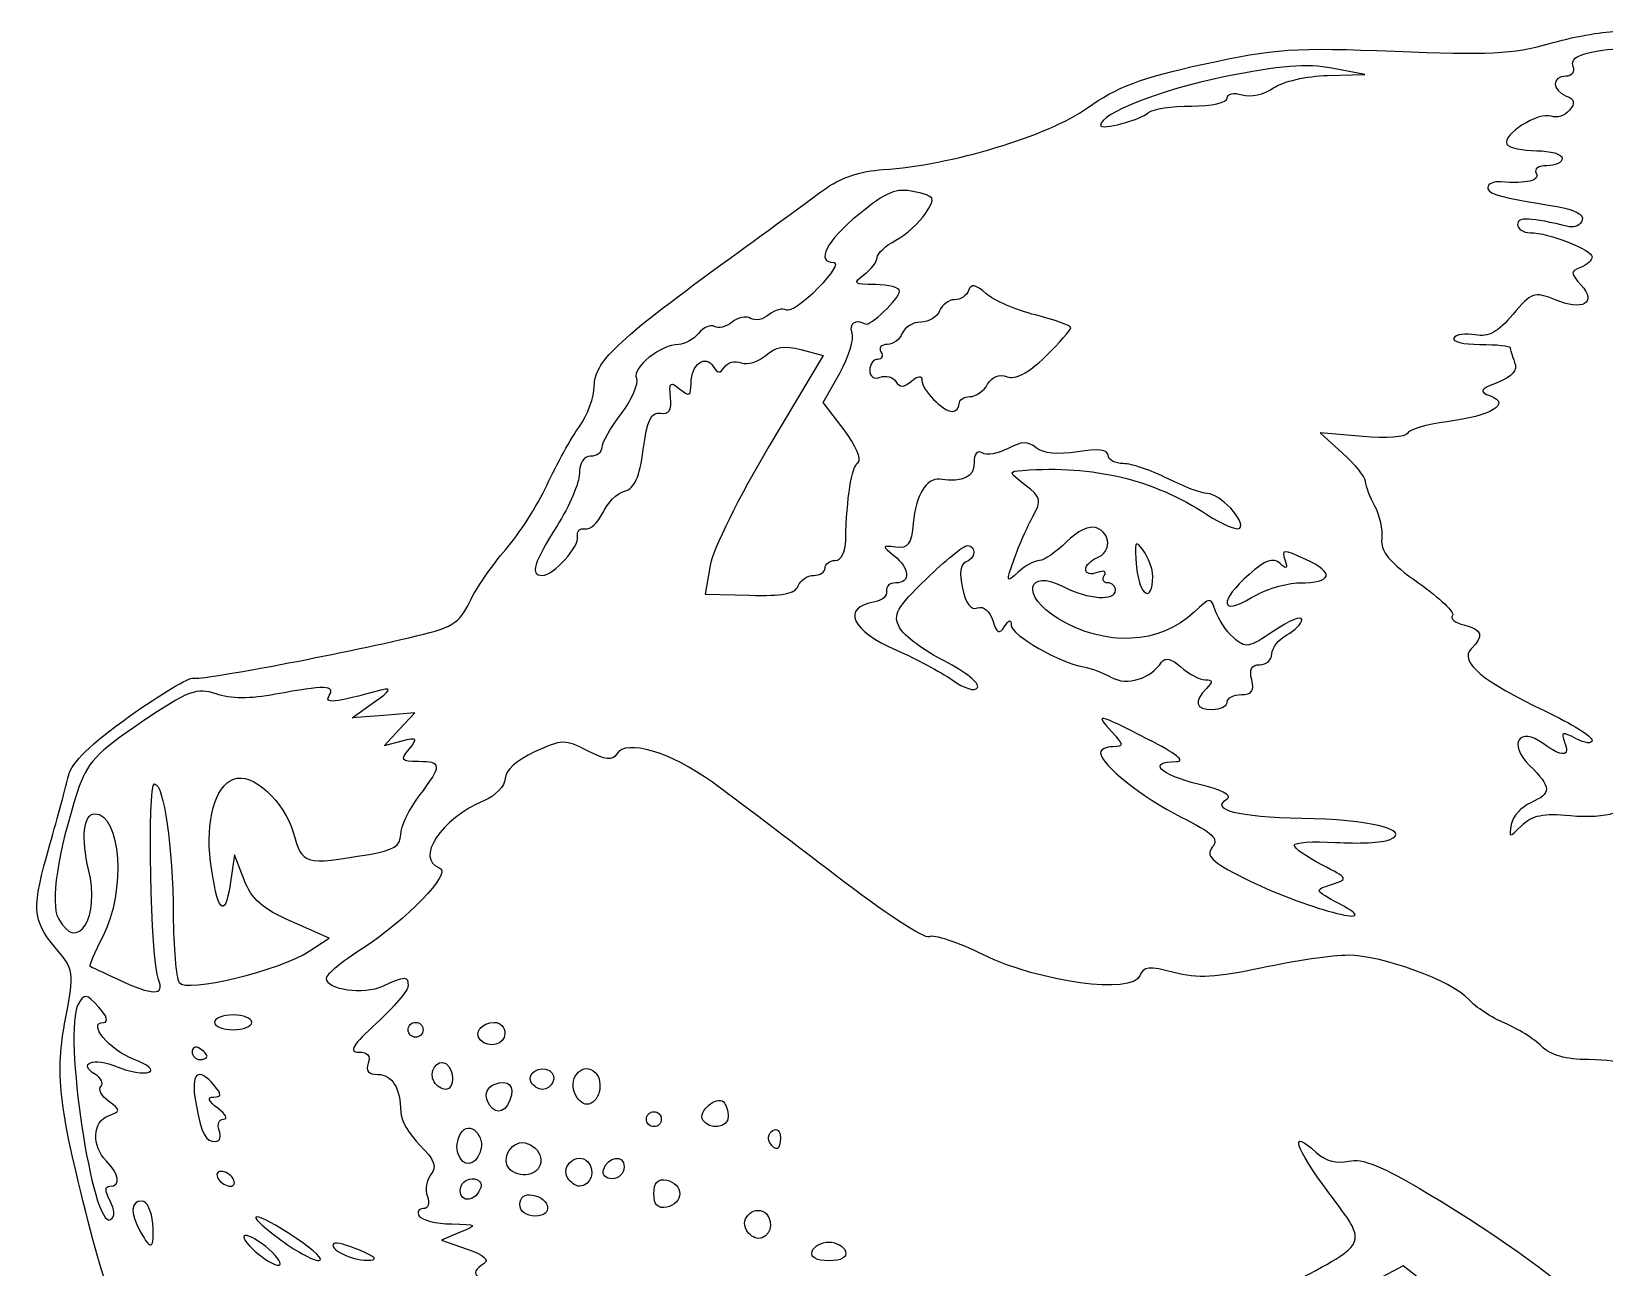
# Model space of a CAD drawing. Extents: x 0 to 100, y -1 to 105.
# Drawn here: x 0.1 to 55.9, y 60.8 to 104.7 of the extents above; entities that cross this region are included whole.
import ezdxf

# ---------------------------------------------------------------- set-up
doc = ezdxf.new("R2010")
doc.units = 0
doc.layers.get('0').update_dxf_attribs({"linetype": 'CONTINUOUS'})

msp = doc.modelspace()

# ---------------------------------------------------------------- linework, layer by layer
at = {"color": 7}
for points in [[(46.104037, 103.131872), (47.434227, 103.160861), (46.25953, 103.391232)], [(27.393553, 93.394466), (28.180125, 93.181019), (26.258125, 89.958899)], [(28.927168, 90.540636), (28.184409, 91.514443), (28.77103, 92.558192)], [(47.352926, 90.310588), (45.846727, 90.441515), (46.640477, 89.715591)], [(24.166017, 85.725566), (23.995908, 84.714352), (25.574481, 84.669143)], [(13.206539, 79.485407), (12.580934, 79.324081), (13.130011, 79.908545), (13.679087, 80.493012), (12.56499, 80.402623), (11.450893, 80.312236), (12.244643, 80.87974)], [(7.607077, 74.562832), (7.261618, 75.453925), (7.107298, 74.395592)], [(9.925126, 72.03046), (10.627984, 72.490989), (9.290258, 73.081364)], [(15.287341, 62.046316), (14.625883, 61.769122), (15.537306, 61.44909)], [(50.559322, 59.466157), (48.789638, 60.856897), (46.21317, 59.482757)]]:
    msp.add_lwpolyline(points, dxfattribs=at)
for points in [[(39.748082, 101.814126)], [(33.014436, 91.461224)], [(27.297316, 84.999872)], [(39.893602, 85.340846)], [(45.103508, 85.11024)], [(42.539436, 80.877872)], [(46.524577, 73.711602)], [(4.564027, 71.022147)], [(7.879018, 69.5008)], [(13.435268, 69.236217)], [(16.000099, 68.876246)], [(6.291518, 68.29456)], [(14.361305, 67.384134)], [(17.812191, 67.365851)], [(16.246162, 66.732764)], [(19.344957, 67.005044)], [(21.901935, 66.061217)], [(23.904839, 66.031237)], [(6.725004, 65.664342)], [(26.27886, 65.249184)], [(15.207847, 64.828439)], [(7.21756, 63.94455)], [(17.143033, 64.206911)], [(19.109562, 63.967603)], [(20.37507, 64.258743)], [(2.843254, 63.166858)], [(15.287352, 63.525628)], [(22.166518, 63.415384)], [(17.404018, 63.037908)], [(4.362637, 62.356524)], [(25.459562, 62.11552)], [(8.37952, 61.53391)], [(9.466518, 61.827878)], [(11.715477, 61.40541)], [(27.788915, 61.364863)]]:
    msp.add_lwpolyline(points, close=True, dxfattribs=at)
for points in [[(53.960125, 104.256343), (54.781299, 104.495065), (55.851565, 104.692206), (56.338491, 104.694435)], [(41.697368, 103.534709), (44.235449, 104.092493), (44.92901, 104.138849), (48.495445, 103.989084)], [(48.495445, 103.989084), (51.755577, 103.852181), (52.734551, 103.900059), (53.960125, 104.256343)], [(55.663497, 103.982083), (54.983385, 103.871716), (54.724401, 103.712269), (54.820114, 103.462844)], [(57.091519, 103.343547), (57.091519, 104.04847), (56.8202, 104.16979), (55.663497, 103.982083)], [(37.571026, 101.97967), (38.59321, 102.714035), (39.474775, 103.046259), (41.697368, 103.534709)], [(46.25953, 103.391232), (45.380841, 103.563551), (44.414596, 103.485016), (42.42503, 103.079569)], [(54.820114, 103.462844), (54.897959, 103.259983), (54.788657, 103.102883), (54.569675, 103.102883)], [(42.42503, 103.079569), (40.172799, 102.620593), (38.041519, 101.782817), (38.041519, 101.356471)], [(44.18303, 102.68906), (44.508896, 102.917306), (45.370364, 103.115883), (46.104037, 103.131872)], [(54.569675, 103.102883), (54.058547, 103.102883), (54.069353, 102.599991), (54.58473, 102.402222)], [(41.269436, 102.04455), (41.993166, 102.04455), (42.539436, 102.166025), (42.539436, 102.326963)], [(42.539436, 102.326963), (42.539436, 102.488474), (42.764784, 102.537853), (43.065824, 102.442306)], [(43.065824, 102.442306), (43.367592, 102.346529), (43.844329, 102.451823), (44.18303, 102.68906)], [(54.58473, 102.402222), (54.886815, 102.286301), (54.915231, 102.159221), (54.697678, 101.897086)], [(30.318202, 99.790307), (32.705728, 99.936631), (36.192172, 100.989061), (37.571026, 101.97967)], [(38.041519, 101.356471), (38.041519, 101.174832), (39.468012, 101.55738), (39.748082, 101.814126)], [(39.748082, 101.814126), (39.886326, 101.940859), (40.570936, 102.04455), (41.269436, 102.04455)], [(54.050843, 101.683507), (53.608846, 101.853117), (52.279836, 101.015266), (52.479197, 100.692692)], [(54.697678, 101.897086), (54.537803, 101.704449), (54.246727, 101.608339), (54.050843, 101.683507)], [(52.479197, 100.692692), (52.559297, 100.563089), (53.034525, 100.45705), (53.53526, 100.45705)], [(53.53526, 100.45705), (54.035994, 100.45705), (54.445686, 100.337987), (54.445686, 100.192466)], [(54.445686, 100.192466), (54.445686, 100.046946), (54.200533, 99.927883), (53.900903, 99.927883)], [(28.201535, 99.069827), (28.771347, 99.489176), (29.510622, 99.740813), (30.318202, 99.790307)], [(53.519644, 99.6633), (53.680609, 99.402852), (53.171818, 99.277504), (52.262873, 99.353676)], [(53.900903, 99.927883), (53.601273, 99.927883), (53.429707, 99.808821), (53.519644, 99.6633)], [(24.547768, 96.402045), (26.075737, 97.514894), (27.719933, 98.715396), (28.201535, 99.069827)], [(31.423412, 99.002616), (30.774113, 99.145225), (30.434624, 99.006854), (29.445746, 98.196542)], [(31.815352, 98.232316), (32.1881, 98.801198), (32.168928, 98.838872), (31.423412, 99.002616)], [(52.262873, 99.353676), (52.008212, 99.375017), (51.799852, 99.284279), (51.799852, 99.152036)], [(51.799852, 99.152036), (51.799852, 98.918473), (52.156228, 98.820614), (54.264237, 98.47533)], [(54.264237, 98.47533), (54.885553, 98.373561), (55.228752, 98.188752), (55.157206, 97.994477)], [(29.445746, 98.196542), (28.298463, 97.256431), (27.903964, 96.4883), (28.568422, 96.4883)], [(30.763729, 97.281114), (31.12657, 97.475301), (31.599801, 97.903341), (31.815352, 98.232316)], [(54.693733, 97.761607), (53.300672, 98.093288), (52.858186, 98.11322), (52.858186, 97.844289)], [(52.858186, 97.844289), (52.858186, 97.680578), (53.058092, 97.546633), (53.302421, 97.546633)], [(55.157206, 97.994477), (55.093293, 97.820923), (54.884727, 97.716132), (54.693733, 97.761607)], [(30.104019, 96.671196), (30.104019, 96.812465), (30.40089, 97.086928), (30.763729, 97.281114)], [(53.302421, 97.546633), (53.957313, 97.546633), (55.504019, 96.945818), (55.504019, 96.691428)], [(20.049852, 92.101103), (20.049852, 92.9467), (20.837196, 93.699564), (24.547768, 96.402045)], [(28.568422, 96.4883), (28.742489, 96.4883), (28.485499, 96.076214), (27.99733, 95.572554)], [(29.640998, 96.062862), (29.89566, 96.256178), (30.104019, 96.529928), (30.104019, 96.671196)], [(55.095722, 96.315014), (54.730671, 96.174931), (54.732497, 96.10853), (55.112946, 95.688126)], [(55.504019, 96.691428), (55.504019, 96.570573), (55.320285, 96.401187), (55.095722, 96.315014)], [(30.037873, 95.702964), (29.266293, 95.710515), (29.225531, 95.747478), (29.640998, 96.062862)], [(30.897769, 95.470974), (30.897769, 95.59394), (30.510816, 95.698336), (30.037873, 95.702964)], [(33.967968, 95.383691), (33.596411, 95.711903), (33.436287, 95.741061), (33.350607, 95.496112)], [(55.112946, 95.688126), (55.694958, 95.045011), (55.170573, 94.755527), (54.172485, 95.168948)], [(27.99733, 95.572554), (27.509163, 95.068893), (27.004343, 94.721956), (26.875505, 94.801582)], [(29.679366, 94.305487), (29.839192, 94.204334), (30.897769, 95.216936), (30.897769, 95.470974)], [(32.851791, 95.165383), (32.641069, 95.165383), (32.400129, 94.986789), (32.316367, 94.768508)], [(33.350607, 95.496112), (33.28698, 95.314211), (33.062513, 95.165383), (32.851791, 95.165383)], [(35.726415, 94.624677), (35.035191, 94.798403), (34.243891, 95.139959), (33.967968, 95.383691)], [(54.172485, 95.168948), (53.455938, 95.465751), (53.352319, 95.428944), (52.690628, 94.642569)], [(25.606102, 94.503925), (25.447831, 94.601741), (25.150174, 94.54221), (24.944643, 94.371633)], [(26.26756, 94.636216), (26.062026, 94.46564), (25.76437, 94.406109), (25.606102, 94.503925)], [(26.875505, 94.801582), (26.746668, 94.881207), (26.473092, 94.806794), (26.26756, 94.636216)], [(29.209974, 93.986789), (29.082468, 94.319062), (29.36009, 94.507555), (29.679366, 94.305487)], [(32.316367, 94.768508), (32.232603, 94.550227), (31.934946, 94.371633), (31.654909, 94.371633)], [(36.983186, 94.168514), (36.983186, 94.245678), (36.417639, 94.450952), (35.726415, 94.624677)], [(52.690628, 94.642569), (52.163879, 94.016563), (51.816897, 93.828096), (51.354035, 93.916578)], [(23.7516, 93.971845), (23.571773, 93.755166), (23.256438, 93.577883), (23.050854, 93.577883)], [(24.324754, 94.21365), (24.189348, 94.297336), (23.931427, 94.188523), (23.7516, 93.971845)], [(24.944643, 94.371633), (24.73911, 94.201056), (24.460162, 94.129964), (24.324754, 94.21365)], [(28.77103, 92.558192), (29.093671, 93.132256), (29.291195, 93.775124), (29.209974, 93.986789)], [(30.99345, 93.974758), (30.909686, 93.756477), (30.668272, 93.577883), (30.456971, 93.577883)], [(31.654909, 94.371633), (31.374868, 94.371633), (31.077212, 94.193039), (30.99345, 93.974758)], [(36.072673, 93.143935), (36.573455, 93.630289), (36.983186, 94.091349), (36.983186, 94.168514)], [(51.354035, 93.916578), (51.010198, 93.982306), (50.665163, 93.932987), (50.587288, 93.806983)], [(23.050854, 93.577883), (22.417679, 93.577883), (21.396359, 92.76594), (21.544367, 92.380236)], [(26.144804, 93.189649), (26.483942, 93.496565), (26.816378, 93.55109), (27.393553, 93.394466)], [(30.456971, 93.577883), (30.245672, 93.577883), (30.146374, 93.458821), (30.236311, 93.3133)], [(50.587288, 93.806983), (50.509421, 93.680978), (50.928982, 93.577883), (51.519653, 93.577883)], [(51.519653, 93.577883), (52.110325, 93.577883), (52.593602, 93.52809), (52.593602, 93.467231)], [(52.593602, 93.467231), (52.593602, 93.406372), (52.665236, 93.169902), (52.752792, 92.941742)], [(23.489435, 92.206955), (23.489435, 92.867324), (23.999348, 93.243393), (24.279693, 92.789782)], [(24.279693, 92.789782), (24.432638, 92.542314), (24.528229, 92.538467), (24.67375, 92.773933)], [(24.67375, 92.773933), (24.779419, 92.944912), (25.049646, 93.014284), (25.274253, 92.928094)], [(25.274253, 92.928094), (25.498858, 92.841905), (25.890608, 92.959604), (26.144804, 93.189649)], [(30.119635, 93.048716), (29.965526, 93.048716), (29.839436, 92.873859), (29.839436, 92.660147)], [(30.236311, 93.3133), (30.326248, 93.167779), (30.273744, 93.048716), (30.119635, 93.048716)], [(34.717003, 92.430478), (35.014704, 92.316241), (35.46376, 92.552567), (36.072673, 93.143935)], [(52.752792, 92.941742), (52.863152, 92.654146), (52.680552, 92.435685), (52.157479, 92.229506)], [(21.544367, 92.380236), (21.62118, 92.180058), (21.375872, 91.612259), (20.999232, 91.118459)], [(22.758759, 91.6946), (22.699992, 92.229688), (22.749948, 92.274739), (23.089488, 91.992934)], [(29.839436, 92.660147), (29.839436, 92.435939), (29.995992, 92.331651), (30.209548, 92.4136)], [(30.209548, 92.4136), (30.413111, 92.491713), (30.661835, 92.422675), (30.762271, 92.260158)], [(30.762271, 92.260158), (30.895676, 92.0443), (31.045468, 92.048168), (31.3182, 92.274524)], [(31.3182, 92.274524), (31.559024, 92.474388), (31.691519, 92.485657), (31.691519, 92.306269)], [(31.691519, 92.306269), (31.691519, 91.962419), (32.43494, 91.196641), (32.768752, 91.196641)], [(34.026869, 92.16355), (34.178798, 92.435034), (34.440929, 92.53642), (34.717003, 92.430478)], [(52.157479, 92.229506), (51.502479, 91.971325), (51.467422, 91.908135), (51.89165, 91.750345)], [(19.519399, 90.665659), (19.811147, 91.075382), (20.049852, 91.721334), (20.049852, 92.101103)], [(22.399526, 91.134146), (22.708713, 91.083772), (22.80871, 91.239779), (22.758759, 91.6946)], [(23.089488, 91.992934), (23.424385, 91.714992), (23.489435, 91.749803), (23.489435, 92.206955)], [(33.014436, 91.461216), (33.014436, 91.606737), (33.187113, 91.7258), (33.398164, 91.7258)], [(33.398164, 91.7258), (33.609214, 91.7258), (33.89213, 91.922787), (34.026869, 92.16355)], [(51.89165, 91.750345), (52.646281, 91.469667), (51.918322, 91.037846), (50.344644, 90.832675)], [(20.999232, 91.118459), (20.622595, 90.624659), (20.314435, 90.083052), (20.314435, 89.914888)], [(21.791371, 89.849248), (21.929782, 90.892653), (22.069533, 91.187912), (22.399526, 91.134146)], [(32.768752, 91.196641), (32.903877, 91.196641), (33.014436, 91.315704), (33.014436, 91.461224)], [(18.375156, 88.595903), (18.71274, 89.324545), (19.227648, 90.255936), (19.519399, 90.665659)], [(50.344644, 90.832675), (49.61704, 90.737814), (48.985141, 90.552076), (48.940426, 90.41993)], [(29.423953, 89.389545), (29.559313, 89.487107), (29.335915, 90.004741), (28.927168, 90.540636)], [(35.753971, 89.905744), (35.463755, 90.1466), (35.234131, 90.141258), (34.750436, 89.882382)], [(48.940426, 90.41993), (48.895712, 90.287781), (48.181337, 90.238579), (47.352926, 90.310588)], [(19.91756, 89.609133), (19.679607, 89.609133), (19.520685, 89.365005), (19.520685, 88.999475)], [(20.314435, 89.914888), (20.314435, 89.746722), (20.135841, 89.609133), (19.91756, 89.609133)], [(21.127592, 88.367954), (21.483684, 88.461074), (21.659175, 88.8527), (21.791371, 89.849248)], [(26.258125, 89.958899), (25.201027, 88.186736), (24.259579, 86.281736), (24.166017, 85.725566)], [(33.833414, 89.725822), (33.659228, 89.833473), (33.543602, 89.687585), (33.543602, 89.360155)], [(34.750436, 89.882382), (34.405472, 89.697761), (33.992812, 89.62731), (33.833414, 89.725822)], [(37.218199, 89.767386), (36.526533, 89.656785), (35.993229, 89.707177), (35.753971, 89.905744)], [(38.306102, 89.642949), (38.306102, 89.84425), (37.952103, 89.884742), (37.218199, 89.767386)], [(38.84581, 89.34455), (38.548971, 89.34455), (38.306102, 89.478828), (38.306102, 89.642949)], [(46.640477, 89.715591), (47.07704, 89.316332), (47.439731, 88.861156), (47.446459, 88.704086)], [(19.520685, 88.999475), (19.520685, 88.664163), (19.163498, 87.82659), (18.726935, 87.138203)], [(28.985363, 86.632571), (29.018095, 88.157081), (29.186989, 89.218754), (29.423953, 89.389545)], [(33.543602, 89.360155), (33.543602, 88.8562), (33.181031, 88.686224), (32.322127, 88.787517)], [(35.360957, 88.586227), (34.770018, 89.040676), (34.764446, 89.07041), (35.263394, 89.106912)], [(35.263394, 89.106912), (37.802902, 89.292697), (39.899217, 88.79074), (41.817211, 87.53762)], [(40.422769, 88.815383), (39.85228, 89.106425), (39.142649, 89.34455), (38.84581, 89.34455)], [(16.902255, 86.292629), (17.374766, 86.830788), (18.037571, 87.867262), (18.375156, 88.595903)], [(20.351612, 87.600692), (20.512163, 87.953064), (20.861355, 88.298332), (21.127592, 88.367954)], [(32.322127, 88.787517), (31.849661, 88.843238), (31.477061, 88.224418), (31.382406, 87.226812)], [(35.633406, 87.46763), (35.953208, 88.042294), (35.926691, 88.15116), (35.360957, 88.586227)], [(41.826429, 88.286216), (41.624906, 88.286216), (40.993258, 88.524341), (40.422769, 88.815383)], [(47.446459, 88.704086), (47.45318, 88.547019), (47.602002, 88.158468), (47.777162, 87.840642)], [(42.984163, 87.05525), (43.217073, 87.288158), (42.27839, 88.286216), (41.826429, 88.286216)], [(47.777162, 87.840642), (47.952319, 87.522817), (48.065878, 86.995936), (48.029511, 86.669797)], [(19.724046, 87.027805), (19.908657, 86.99052), (20.19106, 87.248319), (20.351612, 87.600692)], [(31.382406, 87.226812), (31.311234, 86.476667), (31.194624, 86.315698), (30.765477, 86.375189)], [(34.965322, 85.952544), (35.137913, 86.435699), (35.438551, 87.117488), (35.633406, 87.46763)], [(41.817211, 87.53762), (42.365872, 87.179155), (42.891001, 86.962088), (42.984163, 87.05525)], [(18.726935, 87.138203), (17.89318, 85.823506), (17.758753, 85.3758), (18.197768, 85.3758)], [(18.197768, 85.3758), (18.607081, 85.3758), (19.528638, 86.394364), (19.454539, 86.764862)], [(19.454539, 86.764862), (19.418159, 86.946763), (19.539436, 87.065088), (19.724046, 87.027805)], [(37.894543, 87.064619), (37.649809, 87.15853), (37.215927, 86.955502), (36.824184, 86.563758)], [(37.909227, 86.000648), (38.428231, 86.199807), (38.419066, 86.863335), (37.894543, 87.064619)], [(39.554301, 86.26785), (39.26183, 86.667829), (39.229128, 86.583718), (39.317366, 85.658436)], [(48.029511, 86.669797), (47.979409, 86.22045), (48.298066, 85.840596), (49.345083, 85.101575)], [(15.625148, 84.437611), (15.855047, 84.919711), (16.429743, 85.754469), (16.902255, 86.292629)], [(28.610838, 85.904966), (28.822192, 85.904966), (28.976164, 86.204094), (28.985363, 86.632571)], [(30.765477, 86.375189), (30.269487, 86.443946), (30.265341, 86.425529), (30.699332, 86.081436)], [(30.699332, 86.081436), (31.266913, 85.631424), (31.302381, 85.111206), (30.765477, 85.111206)], [(31.838495, 85.24404), (32.511974, 85.898585), (33.171135, 86.434122), (33.303303, 86.434122)], [(33.303303, 86.434122), (33.646737, 86.434122), (33.600959, 85.968173), (33.245893, 85.849817)], [(36.824184, 86.563758), (36.46184, 86.201424), (36.031342, 85.904966), (35.867515, 85.904966)], [(39.893602, 85.340846), (39.893602, 85.595486), (39.740917, 86.012639), (39.554301, 86.26785)], [(45.328184, 85.945053), (44.52465, 86.309263), (44.455294, 86.30762), (44.587792, 85.927512)], [(27.846758, 85.3758), (28.069606, 85.3758), (28.251936, 85.494862), (28.251936, 85.640383)], [(28.251936, 85.640383), (28.251936, 85.785904), (28.413443, 85.904966), (28.610838, 85.904966)], [(33.245893, 85.849817), (33.055454, 85.786338), (33.014169, 85.450164), (33.131308, 84.916824)], [(35.110584, 85.489523), (34.678988, 85.098934), (34.670299, 85.126636), (34.965322, 85.952544)], [(35.867515, 85.904966), (35.703685, 85.904966), (35.363068, 85.718017), (35.110584, 85.489523)], [(36.520165, 83.844587), (35.201307, 84.636056), (35.400784, 85.660396), (36.739007, 84.968373)], [(37.512352, 85.583768), (37.512352, 85.729288), (37.690946, 85.916883), (37.909227, 86.000648)], [(37.92297, 85.476754), (37.69713, 85.39009), (37.512352, 85.438247), (37.512352, 85.583768)], [(38.171938, 85.37277), (38.264632, 85.522752), (38.158417, 85.567107), (37.92297, 85.476754)], [(39.317366, 85.658436), (39.414979, 84.634882), (39.893602, 84.37109), (39.893602, 85.340846)], [(44.41499, 85.801387), (44.177209, 86.020002), (43.897854, 85.920802), (43.317716, 85.411738)], [(44.587792, 85.927512), (44.697928, 85.611549), (44.655306, 85.580442), (44.41499, 85.801387)], [(45.103508, 85.110227), (46.280975, 85.11155), (46.377304, 85.469534), (45.328184, 85.945053)], [(25.574481, 84.669143), (26.726195, 84.63616), (27.192065, 84.725594), (27.297316, 84.999872)], [(27.297316, 84.999861), (27.37666, 85.206628), (27.623908, 85.3758), (27.846758, 85.3758)], [(30.765477, 85.111206), (30.547196, 85.111206), (30.398368, 84.978194), (30.434748, 84.815624)], [(30.897671, 83.523891), (30.654376, 83.978488), (30.788324, 84.223391), (31.838495, 85.24404)], [(36.739007, 84.968373), (37.598625, 84.523847), (38.570686, 84.459241), (38.570686, 84.846633)], [(38.290487, 85.111216), (38.136378, 85.111216), (38.083032, 85.228916), (38.171938, 85.37277)], [(38.570686, 84.846633), (38.570686, 84.992154), (38.444596, 85.111216), (38.290487, 85.111216)], [(43.317716, 85.411738), (42.234736, 84.461442), (42.289352, 83.908196), (43.399332, 84.584963)], [(43.399332, 84.584963), (43.872274, 84.873322), (44.639153, 85.109698), (45.103508, 85.11024)], [(49.345083, 85.101575), (50.105011, 84.565188), (50.645991, 84.045549), (50.547262, 83.94682)], [(13.461314, 83.159383), (15.011084, 83.515954), (15.254096, 83.659506), (15.625148, 84.437611)], [(30.01363, 84.438601), (28.8095, 84.237348), (29.184243, 83.407752), (30.79025, 82.719335)], [(30.434748, 84.815624), (30.471129, 84.653053), (30.281626, 84.483392), (30.01363, 84.438601)], [(33.131308, 84.916824), (33.251182, 84.371037), (33.437137, 84.130155), (33.669698, 84.219399)], [(42.124305, 84.110401), (41.963589, 84.616774), (41.948153, 84.615935), (41.366167, 84.069189)], [(33.669698, 84.219399), (33.877218, 84.29903), (34.10195, 84.113166), (34.210083, 83.772464)], [(41.366167, 84.069189), (40.136845, 82.914302), (38.218496, 82.825388), (36.520165, 83.844587)], [(42.758553, 83.167987), (42.499949, 83.402021), (42.214535, 83.826109), (42.124305, 84.110401)], [(45.185269, 83.807149), (45.185269, 83.952794), (44.745053, 83.772824), (44.207007, 83.407215)], [(50.547262, 83.94682), (50.448533, 83.84809), (50.630444, 83.698617), (50.951511, 83.614656)], [(32.504563, 82.323304), (31.776797, 82.692091), (31.053696, 83.232355), (30.897671, 83.523891)], [(34.210083, 83.772464), (34.354773, 83.316593), (34.445787, 83.269073), (34.626809, 83.554892)], [(34.626809, 83.554892), (34.788875, 83.810779), (34.859632, 83.822891), (34.862468, 83.595228)], [(34.862468, 83.595228), (34.866702, 83.256), (36.614309, 82.256921), (37.435811, 82.1241)], [(44.207007, 83.407215), (43.30223, 82.7924), (43.193428, 82.774432), (42.758553, 83.167987)], [(44.656102, 83.259133), (44.947144, 83.414893), (45.185269, 83.661501), (45.185269, 83.807149)], [(50.951511, 83.614656), (51.617203, 83.440574), (51.675874, 83.243348), (51.20454, 82.764103)], [(5.813056, 81.729249), (6.089676, 81.651316), (10.452451, 82.467103), (13.461314, 83.159383)], [(44.126936, 82.588367), (44.126936, 82.801528), (44.365061, 83.103373), (44.656102, 83.259133)], [(51.20454, 82.764103), (50.766356, 82.318563), (51.625421, 81.599635), (53.850373, 80.549879)], [(30.79025, 82.719335), (31.464904, 82.430149), (32.352041, 81.954888), (32.761671, 81.663206)], [(33.667113, 81.392828), (33.755476, 81.535804), (33.232328, 81.954518), (32.504563, 82.323304)], [(38.431563, 81.749733), (38.971911, 81.441636), (39.823192, 81.703396), (40.208179, 82.296023)], [(40.208179, 82.296023), (40.327945, 82.480388), (40.561951, 82.42143), (40.89047, 82.124123)], [(43.409849, 81.671633), (43.313612, 82.039647), (43.401726, 82.2008), (43.699202, 82.2008)], [(43.699202, 82.2008), (43.934457, 82.2008), (44.126936, 82.375205), (44.126936, 82.588367)], [(3.532602, 80.371238), (4.641074, 81.159215), (5.667279, 81.77032), (5.813056, 81.729249)], [(32.761671, 81.663206), (33.200687, 81.350601), (33.57241, 81.239598), (33.667113, 81.392828)], [(37.435811, 82.1241), (37.69619, 82.082002), (38.144278, 81.913536), (38.431563, 81.749733)], [(40.89047, 82.124123), (41.165476, 81.875248), (41.553744, 81.671622), (41.75329, 81.671622)], [(41.75329, 81.671622), (42.035479, 81.671622), (42.045546, 81.601066), (41.798602, 81.354122)], [(43.043832, 81.142466), (43.417966, 81.142466), (43.512491, 81.279126), (43.409849, 81.671633)], [(6.610701, 81.163075), (5.925404, 81.401972), (5.649954, 81.297817), (3.962209, 80.161603)], [(8.721727, 81.151751), (7.836174, 80.983809), (7.113835, 80.987685), (6.610701, 81.163075)], [(10.633294, 81.10388), (10.862838, 81.475288), (10.478483, 81.484914), (8.721727, 81.151751)], [(12.509227, 81.307418), (10.748382, 80.842143), (10.451634, 80.809946), (10.633294, 81.10388)], [(12.244643, 80.87974), (12.791021, 81.270382), (12.873479, 81.403668), (12.509227, 81.307418)], [(41.798602, 81.354122), (41.332145, 80.887665), (41.410535, 80.613289), (42.010269, 80.613289)], [(42.539436, 80.877883), (42.539436, 81.023404), (42.766414, 81.142466), (43.043832, 81.142466)], [(39.73245, 79.551614), (37.880147, 80.490933), (37.819423, 80.503506), (38.438394, 79.81955)], [(42.010269, 80.613289), (42.301311, 80.613289), (42.539436, 80.732352), (42.539436, 80.877872)], [(53.850373, 80.549879), (54.759879, 80.120765), (55.504019, 79.657643), (55.504019, 79.520719)], [(1.363709, 78.254572), (1.46822, 78.720278), (2.160359, 79.395753), (3.532602, 80.371238)], [(3.962209, 80.161603), (2.348531, 79.075256), (2.022932, 78.72286), (1.690433, 77.702881)], [(53.7694, 79.400799), (52.910867, 80.028573), (52.510399, 79.39765), (53.279336, 78.628703)], [(13.469016, 79.203976), (13.793676, 79.599829), (13.765873, 79.629642), (13.206539, 79.485407)], [(19.805295, 79.147731), (19.014455, 79.556689), (18.896157, 79.554099), (17.924927, 79.106535)], [(24.246135, 78.028813), (22.762267, 79.104143), (21.181625, 79.572749), (20.849729, 79.03573)], [(38.438394, 79.81955), (38.869056, 79.343673), (38.873187, 79.290384), (38.479402, 79.290384)], [(40.724638, 78.761217), (41.082098, 78.761217), (40.716039, 79.052835), (39.73245, 79.551614)], [(54.529553, 79.453454), (54.731936, 78.926063), (54.445755, 78.906238), (53.7694, 79.400799)], [(54.934734, 79.576437), (54.449829, 79.835949), (54.389774, 79.817721), (54.529553, 79.453454)], [(55.504019, 79.520719), (55.504019, 79.382434), (55.250953, 79.407202), (54.934734, 79.576437)], [(13.799745, 78.761217), (13.182753, 78.761217), (13.146116, 78.810263), (13.469016, 79.203976)], [(17.924927, 79.106535), (17.29683, 78.817094), (16.885803, 78.444267), (16.881667, 78.160232)], [(20.849729, 79.03573), (20.695596, 78.786342), (20.454056, 78.812244), (19.805295, 79.147731)], [(38.479402, 79.290384), (38.238565, 79.290384), (38.041519, 79.193596), (38.041519, 79.075301)], [(38.041519, 79.075301), (38.041519, 78.66004), (39.510809, 77.488127), (40.905991, 76.790582)], [(0.708159, 75.822276), (0.984289, 76.783848), (1.279289, 77.878382), (1.363709, 78.254572)], [(7.23425, 78.142775), (7.890758, 78.3947), (9.037872, 77.357452), (9.361174, 76.219561)], [(13.832143, 77.547073), (14.661535, 78.634466), (14.658154, 78.761217), (13.799745, 78.761217)], [(41.509241, 77.960717), (40.144266, 78.288168), (39.680613, 78.761217), (40.724638, 78.761217)], [(53.279336, 78.628703), (54.06816, 77.83988), (54.07492, 77.633454), (53.322752, 77.302603)], [(1.690433, 77.702881), (0.981902, 75.529374), (0.712006, 73.742809), (1.00849, 73.188819)], [(4.564027, 71.022154), (4.287326, 71.673813), (4.163025, 77.967467), (4.426857, 77.967467)], [(4.426857, 77.967467), (4.754313, 77.967467), (5.076528, 75.715725), (5.089421, 73.337259)], [(6.417529, 75.204542), (6.229759, 76.646275), (6.575461, 77.889973), (7.23425, 78.142775)], [(16.881667, 78.160232), (16.87791, 77.902451), (16.547419, 77.552307), (16.147237, 77.382135)], [(28.641929, 74.70567), (26.973625, 75.990336), (24.995515, 77.485751), (24.246135, 78.028813)], [(42.539327, 77.438234), (42.731023, 77.556707), (42.316146, 77.767143), (41.509241, 77.960717)], [(13.170685, 76.167874), (13.170685, 76.449465), (13.468341, 77.070103), (13.832143, 77.547073)], [(16.147237, 77.382135), (14.597845, 76.723274), (13.662122, 75.307743), (14.559737, 74.980617)], [(45.185269, 76.744838), (42.910157, 76.784891), (41.907391, 77.047675), (42.539327, 77.438234)], [(53.322752, 77.302603), (52.996179, 77.158956), (52.685683, 76.811719), (52.632758, 76.53097)], [(54.732618, 76.847197), (55.996009, 76.725801), (56.95682, 77.014094), (56.695893, 77.436279)], [(2.083513, 74.933778), (1.808717, 76.025092), (1.904779, 76.909131), (2.298159, 76.909131)], [(2.298159, 76.909131), (3.232615, 76.909131), (3.416868, 74.170553), (2.591352, 72.551354)], [(40.905991, 76.790582), (42.046729, 76.220249), (42.257144, 76.015974), (42.010269, 75.718509)], [(48.302773, 75.984603), (49.140758, 76.323545), (47.586503, 76.702565), (45.185269, 76.744838)], [(53.009895, 76.493881), (53.373639, 76.857625), (53.772583, 76.939444), (54.732618, 76.847197)], [(9.361174, 76.219561), (9.67982, 75.098053), (9.748514, 75.07878), (12.046206, 75.46626)], [(12.046206, 75.46626), (12.916383, 75.613006), (13.170685, 75.771677), (13.170685, 76.167874)], [(52.632758, 76.53097), (52.540313, 76.040573), (52.555132, 76.039117), (53.009895, 76.493881)], [(0.896339, 72.160683), (0.07264, 73.139594), (0.05217, 73.537916), (0.708159, 75.822276)], [(42.010269, 75.718509), (41.763484, 75.421151), (41.97422, 75.214088), (43.114547, 74.633476)], [(44.920326, 75.790975), (44.920128, 75.896639), (45.578863, 75.942082), (46.384184, 75.891959)], [(45.89799, 75.097471), (45.360474, 75.373235), (44.920524, 75.685311), (44.920326, 75.790975)], [(46.384184, 75.891959), (47.189501, 75.841834), (48.052868, 75.883519), (48.302773, 75.984603)], [(1.00849, 73.188819), (1.690565, 71.914356), (2.509212, 73.243173), (2.083513, 74.933778)], [(7.107298, 74.395592), (6.920708, 73.115951), (6.64787, 73.435927), (6.417529, 75.204542)], [(14.559737, 74.980617), (15.010248, 74.816433), (13.383783, 73.132453), (11.781612, 72.104255)], [(46.245111, 74.396071), (46.85747, 74.590426), (46.847652, 74.610267), (45.89799, 75.097471)], [(9.290258, 73.081364), (8.26236, 73.535006), (7.872525, 73.878123), (7.607077, 74.562832)], [(31.948811, 72.539008), (31.798331, 72.446007), (30.310235, 73.421005), (28.641929, 74.70567)], [(43.114547, 74.633476), (45.162108, 73.590936), (48.389352, 72.718475), (46.524577, 73.711602)], [(46.524577, 73.711602), (45.629139, 74.188487), (45.624771, 74.199184), (46.245111, 74.396071)], [(5.089421, 73.337259), (5.095745, 72.173092), (5.189923, 71.083567), (5.298736, 70.916094)], [(1.26321, 69.626596), (1.580109, 71.306097), (1.57277, 71.356791), (0.896339, 72.160683)], [(2.591352, 72.551354), (2.302512, 71.984807), (2.094152, 71.509292), (2.128331, 71.494653)], [(11.781612, 72.104255), (11.090388, 71.660663), (10.524841, 71.193337), (10.524841, 71.06576)], [(33.875189, 71.900931), (32.966163, 72.344875), (32.099292, 72.632012), (31.948811, 72.539008)], [(5.298736, 70.916094), (5.545102, 70.536906), (8.866782, 71.337006), (9.925126, 72.03046)], [(39.434979, 71.155113), (39.176264, 70.480912), (35.876455, 70.923565), (33.875189, 71.900931)], [(46.835023, 71.88205), (46.298104, 71.88205), (44.924385, 71.681253), (43.782313, 71.435833)], [(51.121522, 70.313182), (50.518925, 70.979043), (48.051709, 71.88205), (46.835023, 71.88205)], [(2.128331, 71.494653), (2.16251, 71.480021), (2.607195, 71.271149), (3.116518, 71.030507)], [(3.116518, 71.030507), (4.364987, 70.440635), (4.812045, 70.438055), (4.564027, 71.022147)], [(10.524841, 71.06576), (10.524841, 70.662281), (11.860003, 70.479772), (12.541178, 70.790136)], [(12.541178, 70.790136), (13.353848, 71.160415), (13.435258, 71.16069), (13.435258, 70.793152)], [(40.647086, 71.272209), (39.767542, 71.506972), (39.562394, 71.487154), (39.434979, 71.155113)], [(43.782313, 71.435833), (42.154367, 71.086006), (41.477118, 71.050661), (40.647086, 71.272209)], [(2.445934, 70.03995), (2.004662, 70.52755), (1.934733, 70.537501), (1.714528, 70.144016)], [(13.435258, 70.793152), (13.435258, 70.63082), (12.929295, 70.035507), (12.310895, 69.470236)], [(1.714528, 70.144016), (1.163764, 69.159856), (2.22347, 62.100984), (2.862674, 62.496036)], [(2.618959, 69.5008), (2.805831, 69.5008), (2.735484, 69.720002), (2.445934, 70.03995)], [(52.402933, 69.47018), (51.946752, 69.659135), (51.370119, 70.038487), (51.121522, 70.313182)], [(2.063574, 62.428895), (1.007548, 66.616834), (0.891769, 67.658041), (1.26321, 69.626596)], [(3.706156, 68.178937), (2.821939, 68.505036), (2.002953, 69.5008), (2.618959, 69.5008)], [(7.21756, 69.765384), (6.853758, 69.765384), (6.556102, 69.646321), (6.556102, 69.5008)], [(6.556102, 69.5008), (6.556102, 69.355279), (6.853758, 69.236217), (7.21756, 69.236217)], [(7.879018, 69.5008), (7.879018, 69.646321), (7.581362, 69.765384), (7.21756, 69.765384)], [(7.21756, 69.236217), (7.581362, 69.236217), (7.879018, 69.355279), (7.879018, 69.5008)], [(12.310895, 69.470236), (11.46422, 68.696298), (11.307849, 68.442467), (11.677744, 68.442467)], [(13.435268, 69.236217), (13.435268, 69.381738), (13.554331, 69.5008), (13.699852, 69.5008)], [(13.699852, 69.5008), (13.845373, 69.5008), (13.964435, 69.381738), (13.964435, 69.236217)], [(16.000099, 68.876246), (15.75318, 69.123166), (16.051566, 69.5008), (16.493592, 69.5008)], [(16.493592, 69.5008), (16.703285, 69.5008), (16.874852, 69.322207), (16.874852, 69.103925)], [(53.706723, 68.652252), (53.44582, 68.913155), (52.859114, 69.281223), (52.402933, 69.47018)], [(13.699852, 68.971634), (13.554331, 68.971634), (13.435268, 69.090696), (13.435268, 69.236217)], [(13.964435, 69.236217), (13.964435, 69.090696), (13.845373, 68.971634), (13.699852, 68.971634)], [(16.874852, 69.103925), (16.874852, 68.705402), (16.316319, 68.560027), (16.000099, 68.876246)], [(2.322678, 67.648717), (1.667422, 68.053688), (2.26552, 68.265757), (3.0945, 67.922383)], [(6.026935, 68.574759), (5.881414, 68.664696), (5.762352, 68.612192), (5.762352, 68.458083)], [(5.762352, 68.458083), (5.762352, 68.303973), (5.881414, 68.177884), (6.026935, 68.177884)], [(6.291518, 68.29456), (6.291518, 68.358732), (6.172456, 68.484821), (6.026935, 68.574759)], [(6.026935, 68.177884), (6.172456, 68.177884), (6.291518, 68.230388), (6.291518, 68.29456)], [(11.677744, 68.442467), (12.005674, 68.442467), (12.118331, 68.310543), (12.01666, 68.045592)], [(14.36131, 67.384134), (14.14554, 67.733257), (14.461907, 68.228702), (14.776468, 68.034292)], [(55.371717, 68.177884), (54.579716, 68.177884), (54.022273, 68.336702), (53.706723, 68.652252)], [(2.517565, 67.226244), (2.620231, 67.328907), (2.53254, 67.519021), (2.322678, 67.648717)], [(3.0945, 67.922383), (3.528334, 67.742684), (4.038168, 67.655078), (4.227461, 67.7277)], [(4.227461, 67.7277), (4.422946, 67.802699), (4.197733, 67.997642), (3.706156, 68.178937)], [(6.556102, 67.251842), (5.973928, 67.953319), (5.693174, 67.703547), (5.889217, 66.658546)], [(12.01666, 68.045592), (11.914898, 67.7804), (12.027799, 67.648717), (12.356922, 67.648717)], [(12.356922, 67.648717), (12.871203, 67.648717), (13.170674, 67.158328), (13.170674, 66.316188)], [(14.776468, 68.034292), (15.097833, 67.835677), (15.095746, 67.11955), (14.773795, 67.11955)], [(17.812191, 67.365851), (17.616521, 67.682451), (18.114247, 67.996149), (18.466667, 67.778342)], [(18.466667, 67.778342), (18.762566, 67.595467), (18.568312, 67.11955), (18.197768, 67.11955)], [(19.344957, 67.005044), (19.124437, 67.579708), (19.684269, 68.120133), (20.084983, 67.719419)], [(20.084983, 67.719419), (20.42366, 67.380742), (20.213848, 66.590384), (19.785268, 66.590384)], [(56.562342, 67.968357), (56.562342, 68.083597), (56.026561, 68.177884), (55.371717, 68.177884)], [(2.789811, 66.701588), (2.537411, 66.887484), (2.414901, 67.12358), (2.517565, 67.226244)], [(6.522351, 66.846553), (6.815073, 66.853327), (6.821616, 66.931916), (6.556102, 67.251842)], [(14.773795, 67.11955), (14.636863, 67.11955), (14.451242, 67.238613), (14.361305, 67.384134)], [(16.246162, 66.73269), (16.156251, 66.966994), (16.261323, 67.20531), (16.493849, 67.294543)], [(16.493849, 67.294543), (17.011535, 67.4932), (17.247771, 67.254332), (17.048133, 66.734087)], [(18.197768, 67.11955), (18.069424, 67.11955), (17.895916, 67.230387), (17.812191, 67.365851)], [(2.78571, 66.184097), (3.22473, 66.354291), (3.224945, 66.381111), (2.789811, 66.701588)], [(5.889217, 66.658546), (6.106956, 65.497903), (6.224703, 65.267467), (6.600025, 65.267467)], [(6.672817, 66.449678), (6.329094, 66.709658), (6.279329, 66.84092), (6.522351, 66.846553)], [(17.048133, 66.734087), (16.84729, 66.210696), (16.446737, 66.21), (16.246162, 66.732764)], [(19.785268, 66.590384), (19.630614, 66.590384), (19.432473, 66.776981), (19.344957, 67.005044)], [(23.904839, 66.031237), (23.724777, 66.322583), (24.398988, 66.915554), (24.638258, 66.676283)], [(24.638258, 66.676283), (24.734009, 66.580531), (24.812352, 66.34344), (24.812352, 66.14941)], [(2.719564, 64.56821), (2.182933, 65.104843), (2.218104, 65.964059), (2.78571, 66.184097)], [(6.725004, 65.664342), (6.641242, 65.882623), (6.710796, 66.061217), (6.879557, 66.061217)], [(6.879557, 66.061217), (7.048325, 66.061217), (6.955292, 66.236024), (6.672817, 66.449678)], [(13.170674, 66.316188), (13.170674, 66.043662), (13.478753, 65.512609), (13.855292, 65.13607)], [(15.300814, 65.553831), (15.609561, 66.053396), (16.215515, 65.470209), (15.992247, 64.888377)], [(21.901935, 66.061217), (21.901935, 66.206738), (22.020998, 66.3258), (22.166518, 66.3258)], [(22.166518, 65.796634), (22.020998, 65.796634), (21.901935, 65.915696), (21.901935, 66.061217)], [(22.166518, 66.3258), (22.312039, 66.3258), (22.431102, 66.206738), (22.431102, 66.061217)], [(22.431102, 66.061217), (22.431102, 65.915696), (22.312039, 65.796634), (22.166518, 65.796634)], [(24.812352, 66.14941), (24.812352, 65.755261), (24.130293, 65.666445), (23.904839, 66.031237)], [(6.600025, 65.267467), (6.752526, 65.267467), (6.808768, 65.446061), (6.725004, 65.664342)], [(15.207847, 64.828439), (15.132981, 65.023537), (15.174816, 65.349964), (15.300814, 65.553831)], [(26.27886, 65.249184), (26.195136, 65.384651), (26.247642, 65.570272), (26.395536, 65.661675)], [(26.664436, 65.415374), (26.664436, 64.950626), (26.505673, 64.882197), (26.27886, 65.249184)], [(26.395536, 65.661675), (26.543431, 65.753078), (26.664436, 65.642255), (26.664436, 65.415374)], [(46.148313, 63.450211), (44.928716, 65.091411), (44.715885, 65.77426), (45.702141, 64.88171)], [(13.855292, 65.13607), (14.376992, 64.614369), (14.470347, 64.36764), (14.2476, 64.099247)], [(15.992247, 64.888377), (15.797273, 64.380285), (15.391711, 64.349294), (15.207847, 64.828439)], [(17.143033, 64.206911), (16.662801, 64.503707), (17.033663, 65.326638), (17.598617, 65.217836)], [(17.598617, 65.217836), (17.852048, 65.169031), (18.096377, 64.937087), (18.141573, 64.702407)], [(19.109562, 63.967603), (18.836904, 64.408775), (19.450137, 64.914682), (19.815132, 64.549687)], [(45.702141, 64.88171), (46.043786, 64.572528), (46.440656, 64.465814), (46.858682, 64.570732)], [(2.842548, 63.679967), (3.238319, 63.679967), (3.178941, 64.108835), (2.719564, 64.56821)], [(18.141573, 64.702407), (18.2383, 64.200138), (17.636875, 63.901698), (17.143033, 64.206911)], [(19.815132, 64.549687), (20.12044, 64.244379), (19.929358, 63.679967), (19.520685, 63.679967)], [(20.37507, 64.258743), (20.538601, 64.749339), (21.108185, 64.830709), (21.108185, 64.363473)], [(21.108185, 64.363473), (21.108185, 64.133066), (20.919669, 63.94455), (20.689262, 63.94455)], [(46.858682, 64.570732), (47.329873, 64.688993), (48.053255, 64.394998), (49.64507, 63.438289)], [(6.789456, 64.209134), (6.643935, 64.209134), (6.598456, 64.090071), (6.688393, 63.94455)], [(6.688393, 63.94455), (6.778331, 63.799029), (6.970976, 63.679967), (7.116497, 63.679967)], [(7.21756, 63.94455), (7.127623, 64.090071), (6.934977, 64.209134), (6.789456, 64.209134)], [(7.116497, 63.679967), (7.262018, 63.679967), (7.307497, 63.799029), (7.21756, 63.94455)], [(14.2476, 64.099247), (14.086834, 63.905532), (14.029618, 63.553353), (14.12046, 63.316628)], [(15.287352, 63.525628), (15.287352, 63.756035), (15.475867, 63.94455), (15.706274, 63.94455)], [(15.706274, 63.94455), (15.936684, 63.94455), (16.07807, 63.803165), (16.020467, 63.630358)], [(19.520685, 63.679967), (19.392341, 63.679967), (19.207336, 63.809404), (19.109562, 63.967603)], [(20.689262, 63.94455), (20.458853, 63.94455), (20.317467, 64.085938), (20.37507, 64.258743)], [(22.166518, 63.415384), (22.166518, 63.813886), (22.304671, 63.956745), (22.629539, 63.894182)], [(22.629539, 63.894182), (22.884201, 63.845138), (23.09256, 63.62968), (23.09256, 63.415384)], [(2.843341, 63.166858), (2.654294, 63.520095), (2.654072, 63.679967), (2.842548, 63.679967)], [(2.862674, 62.496036), (3.024615, 62.59612), (3.017519, 62.841235), (2.843254, 63.166858)], [(14.12046, 63.316628), (14.214794, 63.07079), (14.153326, 62.886217), (13.977116, 62.886217)], [(16.020467, 63.630358), (15.856936, 63.139762), (15.287352, 63.058392), (15.287352, 63.525628)], [(17.404018, 63.037908), (17.404018, 63.284298), (17.584033, 63.419273), (17.845113, 63.368637)], [(17.845113, 63.368637), (18.508892, 63.239904), (18.600036, 62.621634), (17.955233, 62.621634)], [(22.629539, 62.936586), (22.304671, 62.874022), (22.166518, 63.016881), (22.166518, 63.415384)], [(23.09256, 63.415384), (23.09256, 63.201087), (22.884201, 62.985629), (22.629539, 62.936586)], [(44.391509, 60.00918), (47.67044, 61.725807), (47.572414, 61.533807), (46.148313, 63.450211)], [(49.64507, 63.438289), (55.117053, 60.149528), (57.782254, 57.554418), (59.189676, 54.144675)], [(3.976414, 63.150274), (3.574054, 63.150803), (3.553359, 62.75936), (3.919576, 62.075073)], [(4.362637, 62.356524), (4.332115, 62.792798), (4.158315, 63.149985), (3.976414, 63.150274)], [(9.466518, 61.827884), (7.927794, 62.850773), (7.475058, 62.855959), (8.824073, 61.835239)], [(13.977116, 62.886217), (13.807439, 62.886217), (13.742196, 62.767154), (13.832133, 62.621634)], [(13.832133, 62.621634), (13.92207, 62.476113), (14.435113, 62.349504), (14.972228, 62.340278)], [(17.955233, 62.621634), (17.630237, 62.621634), (17.404018, 62.792472), (17.404018, 63.037908)], [(25.459562, 62.11552), (25.186904, 62.556692), (25.800137, 63.062599), (26.165132, 62.697603)], [(26.165132, 62.697603), (26.470441, 62.392295), (26.279358, 61.827884), (25.870685, 61.827884)], [(5.618889, 55.433121), (3.749394, 57.339423), (2.950585, 58.911233), (2.063574, 62.428895)], [(3.919576, 62.075073), (4.303468, 61.357767), (4.427021, 61.436255), (4.362637, 62.356524)], [(14.972228, 62.340278), (15.902, 62.324324), (15.917102, 62.310224), (15.287341, 62.046316)], [(25.870685, 61.827884), (25.742341, 61.827884), (25.557336, 61.95732), (25.459562, 62.11552)], [(7.614435, 61.914625), (7.541675, 61.841864), (7.766901, 61.551479), (8.114937, 61.269327)], [(8.37952, 61.53391), (8.031484, 61.816062), (7.687195, 61.987385), (7.614435, 61.914625)], [(8.880024, 60.88861), (8.952782, 60.961371), (8.727558, 61.251756), (8.37952, 61.53391)], [(8.824073, 61.835239), (9.3957, 61.402725), (10.041987, 61.046048), (10.260268, 61.042621)], [(10.260268, 61.042621), (10.47855, 61.039182), (10.121362, 61.392562), (9.466518, 61.827878)], [(10.797097, 61.643673), (10.586791, 61.459496), (11.419331, 61.041767), (11.98006, 61.05012)], [(11.715477, 61.40541), (11.278914, 61.596484), (10.865643, 61.703701), (10.797097, 61.643673)], [(27.788915, 61.364863), (27.84955, 61.546764), (28.11744, 61.695592), (28.384227, 61.695592)], [(28.384227, 61.695592), (28.651015, 61.695592), (28.918905, 61.546764), (28.97954, 61.364863)], [(8.114937, 61.269327), (8.462975, 60.987173), (8.807261, 60.81585), (8.880024, 60.88861)], [(11.98006, 61.05012), (12.381248, 61.056099), (12.317256, 61.142023), (11.715477, 61.40541)], [(16.132619, 60.933687), (15.517343, 60.553428), (15.832526, 60.306432), (17.157284, 60.130695)], [(15.537306, 61.44909), (16.113053, 61.246925), (16.332308, 61.057102), (16.132619, 60.933687)], [(28.384227, 61.034134), (27.937375, 61.034134), (27.719094, 61.1554), (27.788915, 61.364863)], [(28.97954, 61.364863), (29.049361, 61.1554), (28.83108, 61.034134), (28.384227, 61.034134)]]:
    msp.add_open_spline(points, degree=3, dxfattribs=at)

doc.saveas('drawing.dxf')
